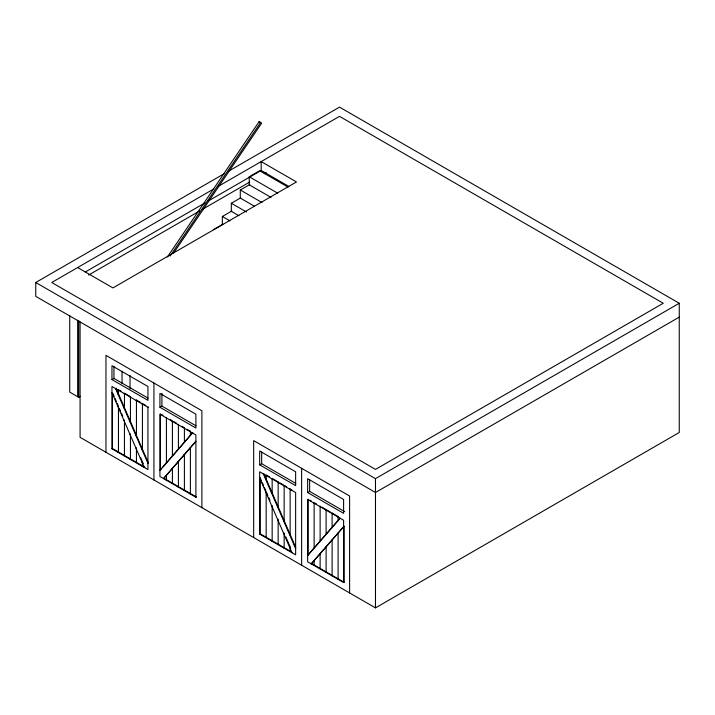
<?xml version="1.0" encoding="UTF-8"?>
<svg xmlns="http://www.w3.org/2000/svg" width="715" height="715" viewBox="0 0 715 715"><rect width="100%" height="100%" fill="white"/><g stroke="black" fill="none" stroke-linecap="round" stroke-linejoin="round"><path stroke-width="1.07" d="M167.355 257.034L259.152 121.577L260.653 122.444L261.574 123.275L173.522 253.199M170.099 256.05L260.653 122.444M159.928 470.255L192.791 432.593L163.091 466.895M161.76 468.432L160.419 469.97L160.419 413.905M195.892 441.2L163.529 478.576L195.731 441.682M340 518.161L307.629 555.537L339.902 518.563M344.103 526.186L311.231 563.858L344.103 526.186L344.103 582.251L343.602 582.546L307.629 561.775L307.629 499.472L343.602 520.234L343.602 582.546M679.25 317.12L375.482 492.492L35.75 296.35L35.75 282.505L224.394 173.593M228.264 171.359L339.518 107.125L679.25 303.267L679.25 432.495L375.482 607.875L80.08 437.321L80.08 321.938M213.839 188.912L51.739 282.505L375.482 469.415L663.261 303.267L339.518 116.357L217.709 186.678M271.039 197.412L249.258 184.845L249.258 176.766L259.688 170.742L288.091 187.142M85.362 271.959L205.151 202.801M208.047 201.13L261.172 170.456L288.833 186.418M88.606 275.06L199.583 210.988M202.39 209.37L249.767 182.021M264.193 173.691L266.168 172.547M254.495 206.278L240.294 198.082L240.294 190.002L249.776 184.533M238.899 215.698L231.32 211.318L231.32 203.248L240.803 197.769M222.356 224.564L222.356 216.484L231.83 211.005M213.383 229.721L222.866 224.251M69.721 315.565L69.721 392.115L78.677 397.281L80.393 396.298M111.96 379.576L147.934 400.346L147.934 386.502L111.96 365.731L111.96 379.576L113.962 378.423L148.041 398.103M117.957 389.961L118.458 389.675L118.458 393.822L117.957 394.108M123.954 393.42L124.455 393.134L124.455 407.666L123.954 407.952M129.951 396.888L130.443 396.593L130.443 421.51L129.951 421.796M117.957 406.585L118.458 406.299L117.171 403.332M135.939 400.346L136.44 400.06L140.721 402.527M141.936 403.805L142.437 403.519L145.86 405.494M123.954 420.429L124.455 420.143L124.455 455.437L123.954 455.732M147.934 407.273L147.934 469.576L111.96 448.806L111.96 386.502L147.934 407.273L148.434 406.978M159.928 407.273L195.892 428.035L195.892 414.191L159.928 393.42L159.928 407.273L161.921 406.111L195.999 425.791M129.951 434.282L130.443 433.987L130.443 458.905L129.951 459.191M111.96 448.806L112.461 448.519L144.832 467.208L144.332 467.494L111.96 392.741M165.916 417.649L166.416 417.363L166.416 463.043L165.916 463.338M135.939 435.641L136.44 435.355L136.44 400.06M117.957 452.264L118.458 451.978L118.458 407.416M171.913 421.117L172.413 420.822L172.413 456.125L171.913 456.411M135.939 448.126L136.44 447.831M177.91 424.576L178.41 424.29L178.41 449.199L177.91 449.485M141.936 449.485L142.437 449.199L142.437 403.519M135.939 462.65L136.44 462.364L136.44 448.877M189.904 431.503L190.396 431.208L190.396 435.355L189.904 435.641M141.936 461.97L142.437 461.684L143.232 463.526M141.936 466.117L142.437 465.823L142.437 461.684M183.907 442.567L184.407 442.281L184.407 427.749L181.833 426.265M189.904 448.126L190.396 447.831L190.396 493.52L189.904 493.806M183.907 455.044L184.407 454.758L184.407 490.052L183.907 490.347M177.91 461.97L178.41 461.684L178.41 486.593L177.91 486.879M171.913 468.888L172.413 468.602L172.413 483.134L171.913 483.42M165.916 475.815L166.416 475.529L166.416 479.667L165.916 479.962M195.892 497.265L195.892 434.961L159.928 414.191L159.928 476.494L195.892 497.265L196.393 496.979L164.03 478.29M259.67 464.857L295.635 485.619L295.635 471.775L259.67 451.013L259.67 464.857L261.663 463.704L295.742 483.376M265.658 479.381L266.159 479.095L266.159 474.948L269.591 476.932M271.655 478.701L272.156 478.415L272.156 492.939L271.655 493.225M277.652 482.16L278.153 481.874L278.153 506.783L277.652 507.078M265.658 491.866L266.159 491.571L266.159 537.26L265.658 537.546M283.649 485.619L284.15 485.333L284.15 520.627L283.649 520.922M289.647 489.087L291.854 489.784M271.655 505.711L272.156 505.425M307.629 492.546L343.602 513.316L343.602 499.472L307.629 478.701L307.629 492.546L309.631 491.393L344.657 511.609M259.67 534.087L295.635 554.849L295.635 492.546L259.67 471.775L259.67 534.087L260.162 533.792L291.738 552.025M313.626 502.931L314.126 502.645L314.126 548.325L313.626 548.611M319.623 506.39L320.123 506.104L320.123 541.398L319.623 541.684M35.75 282.505L375.482 478.648L679.25 303.267M283.649 533.399L284.15 533.113L284.15 547.636L283.649 547.931M271.655 541.005L272.156 540.719L272.156 506.524M325.611 509.849L326.112 509.563L326.112 534.48L325.611 534.766M289.647 534.766L290.138 534.48L290.138 488.792M277.652 544.464L278.153 544.178L278.153 519.269M331.608 513.316L332.109 513.021L338.106 516.489L338.106 520.627L337.605 520.922M337.605 516.775L338.106 516.489M289.647 547.243L290.138 546.957L285.857 537.063M289.647 551.39L290.138 551.104L290.138 546.957M331.608 527.84L332.109 527.554L332.109 513.021M337.605 533.399L338.106 533.113L338.106 578.793L337.605 579.078M331.608 540.326L332.109 540.031L332.109 575.334L331.608 575.62M325.611 547.243L326.112 546.957L326.112 571.866L325.611 572.161M319.623 554.17L320.123 553.884L320.123 568.407L319.623 568.693M313.626 561.087L314.126 560.801L314.126 564.948L313.626 565.234M249.258 176.766L277.661 193.166M240.294 190.002L262.065 202.577M231.32 203.248L246.469 211.989M222.356 216.484L229.926 220.855M77.64 267.553L112.925 287.922L296.457 181.959L261.172 161.581L261.172 170.456M119.316 390.167L121.023 391.159M125.304 393.625L129.594 396.101M161.277 414.396L162.993 415.388M169.848 419.339L171.555 420.331M173.271 421.323L176.694 423.298M186.972 429.232L190.396 431.208M273.014 478.907L278.153 481.874M279.869 482.866L283.292 484.842M285.008 485.825L286.715 486.817M309.845 500.169L311.552 501.161M314.984 503.137L316.691 504.129M321.83 507.096L325.254 509.071M326.969 510.054L330.393 512.038M311.731 563.563L344.103 582.251M259.152 121.577L260.072 122.417M295.706 547.332L263.772 473.571L263.272 473.857L295.635 548.611M261.449 480.695L260.162 477.727L260.162 533.792M262.307 482.67L263.594 485.637M264.452 487.621L265.73 490.588M266.588 492.564L267.875 495.531M268.733 497.506L270.011 500.473M259.67 478.013L292.033 552.775M148.434 463.043L116.062 388.29L115.562 388.585L147.934 463.338M112.89 393.438L114.177 396.405M115.026 398.389L116.313 401.356M119.316 408.274L120.594 411.241M121.452 413.216L122.739 416.184M140.721 457.725L142.008 460.692M375.482 478.648L375.482 607.875M349.599 592.923L349.599 496.004L253.673 440.628L253.673 537.546M309.631 479.676L309.631 491.393M308.129 499.177L308.129 555.242M301.632 468.316L301.632 565.234M261.663 451.987L261.663 463.856M201.889 507.65L201.889 410.732L105.963 355.346L105.963 452.264M161.921 393.33L161.921 406.111M153.931 383.034L153.931 479.962M130.041 375.429L130.041 388.781M122.042 371.291L122.042 383.49M113.962 366.33L113.962 378.584M112.461 393.554L112.461 448.519M78.677 320.517L78.677 397.281M77.676 320.159L77.676 396.709"/></g></svg>
